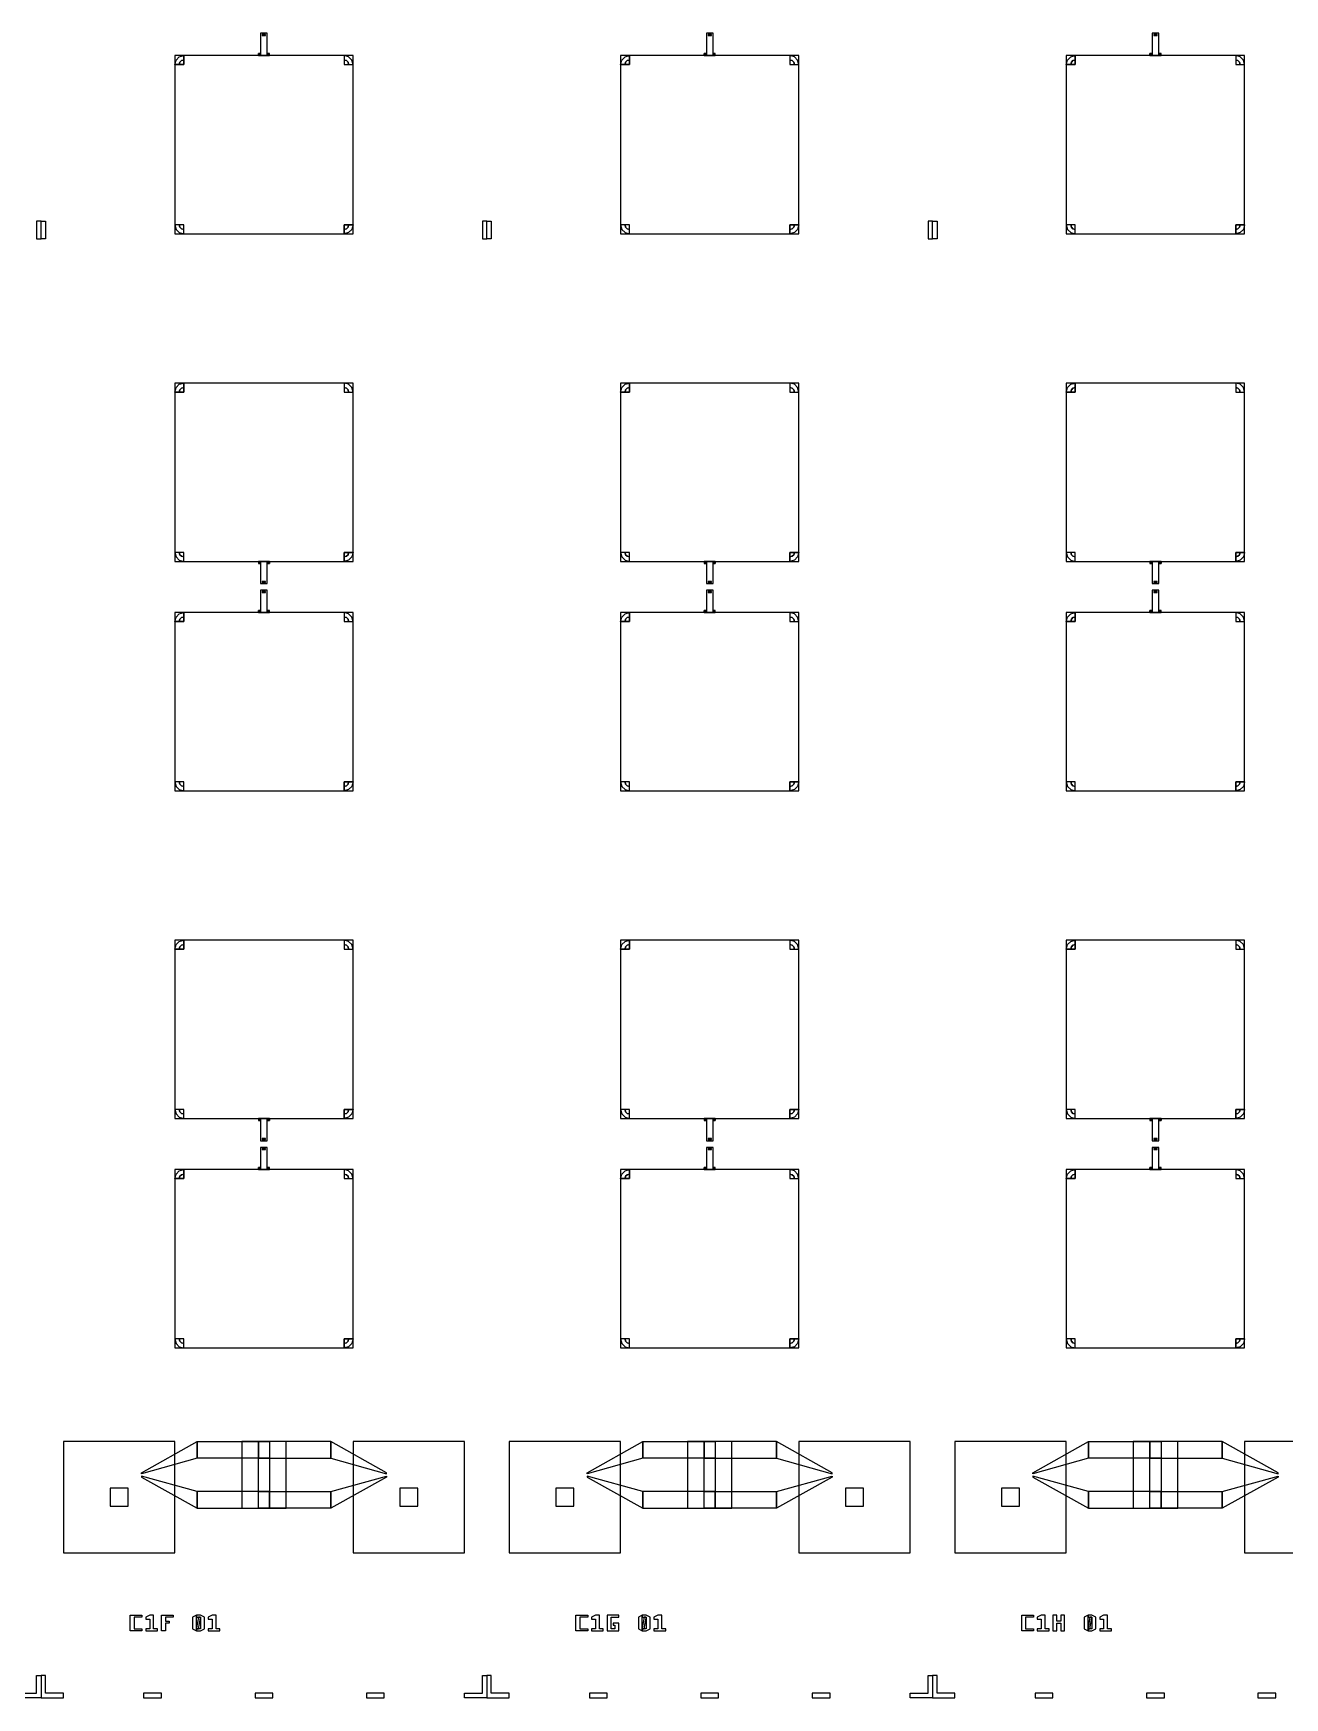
# Model space of a CAD drawing. Extents: x -19750 to 3750, y -13175 to 15275.
# Drawn here: x -8035 to -2420, y -13175 to -5705 of the extents above; entities that cross this region are included whole.
import ezdxf

# ---------------------------------------------------------------- set-up
doc = ezdxf.new("R2010")
doc.units = 0

# ---------------------------------------------------------------- blocks, each defined once
blk = doc.blocks.new('C1E')
for points in [[(1800, 6347.5), (1800, 6427.5), (1780, 6427.5), (1780, 6347.5), (1800, 6347.5)], [(2500, 875), (2250, 805), (2250, 809.8), (2500, 950), (2500, 875)], [(2500, 875), (2250, 805), (2250, 809.8), (2500, 950), (2500, 875)], [(2825, 875), (2500, 875), (2500, 950), (2825, 950), (2825, 875)], [(2825, 875), (2500, 875), (2500, 950), (2825, 950), (2825, 875)], [(2900, 950), (2825, 950), (2825, 650), (2900, 650), (2900, 950)], [(2900, 950), (2825, 950), (2825, 650), (2900, 650), (2900, 950)], [(2500, 725), (2250, 795), (2250, 790.2), (2500, 650), (2500, 725)], [(2500, 725), (2250, 795), (2250, 790.2), (2500, 650), (2500, 725)], [(2825, 725), (2500, 725), (2500, 650), (2825, 650), (2825, 725)], [(2825, 725), (2500, 725), (2500, 650), (2825, 650), (2825, 725)], [(1800, -200), (1700, -200), (1700, -180), (1780, -180), (1780, -100), (1800, -100), (1800, -200)]]:
    blk.add_lwpolyline(points)
blk = doc.blocks.new('C1F')
for points in [[(785, 7270), (785, 7170), (815, 7170), (815, 7270), (785, 7270)], [(792.5, 7265), (792.5, 7260), (807.5, 7260), (807.5, 7265), (792.5, 7265)], [(797.5, 7270), (797.5, 7265), (802.5, 7265), (802.5, 7270), (797.5, 7270)], [(785, 7170), (785, 7180), (775, 7180), (775, 7170), (785, 7170)], [(785, 7180), (783.7, 7175), (780, 7171.3), (775, 7170), (775, 7175), (777.5, 7175.7), (779.3, 7177.5), (780, 7180), (785, 7180)], [(780, 7180), (779.3, 7177.5), (777.5, 7175.7), (775, 7175), (775, 7180), (775, 7180), (775, 7180), (775, 7180), (780, 7180)], [(825, 7170), (825, 7180), (815, 7180), (815, 7170), (825, 7170)], [(815, 7180), (816.3, 7175), (820, 7171.3), (825, 7170), (825, 7175), (822.5, 7175.7), (820.7, 7177.5), (820, 7180), (815, 7180)], [(820, 7180), (820.7, 7177.5), (822.5, 7175.7), (825, 7175), (825, 7180), (825, 7180), (825, 7180), (825, 7180), (820, 7180)], [(400, 7170), (400, 6370), (1200, 6370), (1200, 7170), (400, 7170)], [(400, 7170), (400, 7130), (440, 7130), (440, 7170), (400, 7170)], [(400, 7130), (405.4, 7150), (420, 7164.6), (440, 7170), (440, 7150), (430, 7147.3), (422.7, 7140), (420, 7130), (400, 7130)], [(420, 7130), (422.7, 7140), (430, 7147.3), (440, 7150), (440, 7130), (440, 7130), (440, 7130), (440, 7130), (420, 7130)], [(1160, 7170), (1160, 7130), (1200, 7130), (1200, 7170), (1160, 7170)], [(1200, 7130), (1194.6, 7150), (1180, 7164.6), (1160, 7170), (1160, 7150), (1170, 7147.3), (1177.3, 7140), (1180, 7130), (1200, 7130)], [(1180, 7130), (1177.3, 7140), (1170, 7147.3), (1160, 7150), (1160, 7130), (1160, 7130), (1160, 7130), (1160, 7130), (1180, 7130)], [(-200, 6347.5), (-200, 6427.5), (-180, 6427.5), (-180, 6347.5), (-200, 6347.5)], [(1800, 6347.5), (1800, 6427.5), (1780, 6427.5), (1780, 6347.5), (1800, 6347.5)], [(440, 6370), (440, 6410), (400, 6410), (400, 6370), (440, 6370)], [(400, 6410), (405.4, 6390), (420, 6375.4), (440, 6370), (440, 6390), (430, 6392.7), (422.7, 6400), (420, 6410), (400, 6410)], [(420, 6410), (422.7, 6400), (430, 6392.7), (440, 6390), (440, 6410), (440, 6410), (440, 6410), (440, 6410), (420, 6410)], [(1200, 6370), (1200, 6410), (1160, 6410), (1160, 6370), (1200, 6370)], [(1200, 6410), (1194.6, 6390), (1180, 6375.4), (1160, 6370), (1160, 6390), (1170, 6392.7), (1177.3, 6400), (1180, 6410), (1200, 6410)], [(1180, 6410), (1177.3, 6400), (1170, 6392.7), (1160, 6390), (1160, 6410), (1160, 6410), (1160, 6410), (1160, 6410), (1180, 6410)], [(400, 5700), (400, 4900), (1200, 4900), (1200, 5700), (400, 5700)], [(400, 5700), (400, 5660), (440, 5660), (440, 5700), (400, 5700)], [(400, 5660), (405.4, 5680), (420, 5694.6), (440, 5700), (440, 5680), (430, 5677.3), (422.7, 5670), (420, 5660), (400, 5660)], [(420, 5660), (422.7, 5670), (430, 5677.3), (440, 5680), (440, 5660), (440, 5660), (440, 5660), (440, 5660), (420, 5660)], [(1160, 5700), (1160, 5660), (1200, 5660), (1200, 5700), (1160, 5700)], [(1200, 5660), (1194.6, 5680), (1180, 5694.6), (1160, 5700), (1160, 5680), (1170, 5677.3), (1177.3, 5670), (1180, 5660), (1200, 5660)], [(1180, 5660), (1177.3, 5670), (1170, 5677.3), (1160, 5680), (1160, 5660), (1160, 5660), (1160, 5660), (1160, 5660), (1180, 5660)], [(440, 4900), (440, 4940), (400, 4940), (400, 4900), (440, 4900)], [(400, 4940), (405.4, 4920), (420, 4905.4), (440, 4900), (440, 4920), (430, 4922.7), (422.7, 4930), (420, 4940), (400, 4940)], [(420, 4940), (422.7, 4930), (430, 4922.7), (440, 4920), (440, 4940), (440, 4940), (440, 4940), (440, 4940), (420, 4940)], [(1200, 4900), (1200, 4940), (1160, 4940), (1160, 4900), (1200, 4900)], [(1200, 4940), (1194.6, 4920), (1180, 4905.4), (1160, 4900), (1160, 4920), (1170, 4922.7), (1177.3, 4930), (1180, 4940), (1200, 4940)], [(1180, 4940), (1177.3, 4930), (1170, 4922.7), (1160, 4920), (1160, 4940), (1160, 4940), (1160, 4940), (1160, 4940), (1180, 4940)], [(775, 4900), (775, 4890), (785, 4890), (785, 4900), (775, 4900)], [(785, 4890), (783.7, 4895), (780, 4898.7), (775, 4900), (775, 4895), (777.5, 4894.3), (779.3, 4892.5), (780, 4890), (785, 4890)], [(780, 4890), (779.3, 4892.5), (777.5, 4894.3), (775, 4895), (775, 4890), (775, 4890), (775, 4890), (775, 4890), (780, 4890)], [(785, 4900), (785, 4800), (815, 4800), (815, 4900), (785, 4900)], [(815, 4900), (815, 4890), (825, 4890), (825, 4900), (815, 4900)], [(815, 4890), (816.3, 4895), (820, 4898.7), (825, 4900), (825, 4895), (822.5, 4894.3), (820.7, 4892.5), (820, 4890), (815, 4890)], [(820, 4890), (820.7, 4892.5), (822.5, 4894.3), (825, 4895), (825, 4890), (825, 4890), (825, 4890), (825, 4890), (820, 4890)], [(807.5, 4805), (807.5, 4810), (792.5, 4810), (792.5, 4805), (807.5, 4805)], [(802.5, 4800), (802.5, 4805), (797.5, 4805), (797.5, 4800), (802.5, 4800)], [(785, 4770), (785, 4670), (815, 4670), (815, 4770), (785, 4770)], [(792.5, 4765), (792.5, 4760), (807.5, 4760), (807.5, 4765), (792.5, 4765)], [(797.5, 4770), (797.5, 4765), (802.5, 4765), (802.5, 4770), (797.5, 4770)], [(400, 4670), (400, 3870), (1200, 3870), (1200, 4670), (400, 4670)], [(400, 4670), (400, 4630), (440, 4630), (440, 4670), (400, 4670)], [(400, 4630), (405.4, 4650), (420, 4664.6), (440, 4670), (440, 4650), (430, 4647.3), (422.7, 4640), (420, 4630), (400, 4630)], [(420, 4630), (422.7, 4640), (430, 4647.3), (440, 4650), (440, 4630), (440, 4630), (440, 4630), (440, 4630), (420, 4630)], [(785, 4670), (785, 4680), (775, 4680), (775, 4670), (785, 4670)], [(785, 4680), (783.7, 4675), (780, 4671.3), (775, 4670), (775, 4675), (777.5, 4675.7), (779.3, 4677.5), (780, 4680), (785, 4680)], [(780, 4680), (779.3, 4677.5), (777.5, 4675.7), (775, 4675), (775, 4680), (775, 4680), (775, 4680), (775, 4680), (780, 4680)], [(825, 4670), (825, 4680), (815, 4680), (815, 4670), (825, 4670)], [(815, 4680), (816.3, 4675), (820, 4671.3), (825, 4670), (825, 4675), (822.5, 4675.7), (820.7, 4677.5), (820, 4680), (815, 4680)], [(820, 4680), (820.7, 4677.5), (822.5, 4675.7), (825, 4675), (825, 4680), (825, 4680), (825, 4680), (825, 4680), (820, 4680)], [(1160, 4670), (1160, 4630), (1200, 4630), (1200, 4670), (1160, 4670)], [(1200, 4630), (1194.6, 4650), (1180, 4664.6), (1160, 4670), (1160, 4650), (1170, 4647.3), (1177.3, 4640), (1180, 4630), (1200, 4630)], [(1180, 4630), (1177.3, 4640), (1170, 4647.3), (1160, 4650), (1160, 4630), (1160, 4630), (1160, 4630), (1160, 4630), (1180, 4630)], [(440, 3870), (440, 3910), (400, 3910), (400, 3870), (440, 3870)], [(400, 3910), (405.4, 3890), (420, 3875.4), (440, 3870), (440, 3890), (430, 3892.7), (422.7, 3900), (420, 3910), (400, 3910)], [(420, 3910), (422.7, 3900), (430, 3892.7), (440, 3890), (440, 3910), (440, 3910), (440, 3910), (440, 3910), (420, 3910)], [(1200, 3870), (1200, 3910), (1160, 3910), (1160, 3870), (1200, 3870)], [(1200, 3910), (1194.6, 3890), (1180, 3875.4), (1160, 3870), (1160, 3890), (1170, 3892.7), (1177.3, 3900), (1180, 3910), (1200, 3910)], [(1180, 3910), (1177.3, 3900), (1170, 3892.7), (1160, 3890), (1160, 3910), (1160, 3910), (1160, 3910), (1160, 3910), (1180, 3910)], [(400, 3200), (400, 2400), (1200, 2400), (1200, 3200), (400, 3200)], [(400, 3200), (400, 3160), (440, 3160), (440, 3200), (400, 3200)], [(400, 3160), (405.4, 3180), (420, 3194.6), (440, 3200), (440, 3180), (430, 3177.3), (422.7, 3170), (420, 3160), (400, 3160)], [(420, 3160), (422.7, 3170), (430, 3177.3), (440, 3180), (440, 3160), (440, 3160), (440, 3160), (440, 3160), (420, 3160)], [(1160, 3200), (1160, 3160), (1200, 3160), (1200, 3200), (1160, 3200)], [(1200, 3160), (1194.6, 3180), (1180, 3194.6), (1160, 3200), (1160, 3180), (1170, 3177.3), (1177.3, 3170), (1180, 3160), (1200, 3160)], [(1180, 3160), (1177.3, 3170), (1170, 3177.3), (1160, 3180), (1160, 3160), (1160, 3160), (1160, 3160), (1160, 3160), (1180, 3160)], [(440, 2400), (440, 2440), (400, 2440), (400, 2400), (440, 2400)], [(400, 2440), (405.4, 2420), (420, 2405.4), (440, 2400), (440, 2420), (430, 2422.7), (422.7, 2430), (420, 2440), (400, 2440)], [(420, 2440), (422.7, 2430), (430, 2422.7), (440, 2420), (440, 2440), (440, 2440), (440, 2440), (440, 2440), (420, 2440)], [(775, 2400), (775, 2390), (785, 2390), (785, 2400), (775, 2400)], [(785, 2390), (783.7, 2395), (780, 2398.7), (775, 2400), (775, 2395), (777.5, 2394.3), (779.3, 2392.5), (780, 2390), (785, 2390)], [(780, 2390), (779.3, 2392.5), (777.5, 2394.3), (775, 2395), (775, 2390), (775, 2390), (775, 2390), (775, 2390), (780, 2390)], [(785, 2400), (785, 2300), (815, 2300), (815, 2400), (785, 2400)], [(815, 2400), (815, 2390), (825, 2390), (825, 2400), (815, 2400)], [(815, 2390), (816.3, 2395), (820, 2398.7), (825, 2400), (825, 2395), (822.5, 2394.3), (820.7, 2392.5), (820, 2390), (815, 2390)], [(820, 2390), (820.7, 2392.5), (822.5, 2394.3), (825, 2395), (825, 2390), (825, 2390), (825, 2390), (825, 2390), (820, 2390)], [(1200, 2400), (1200, 2440), (1160, 2440), (1160, 2400), (1200, 2400)], [(1200, 2440), (1194.6, 2420), (1180, 2405.4), (1160, 2400), (1160, 2420), (1170, 2422.7), (1177.3, 2430), (1180, 2440), (1200, 2440)], [(1180, 2440), (1177.3, 2430), (1170, 2422.7), (1160, 2420), (1160, 2440), (1160, 2440), (1160, 2440), (1160, 2440), (1180, 2440)], [(785, 2270), (785, 2170), (815, 2170), (815, 2270), (785, 2270)], [(807.5, 2305), (807.5, 2310), (792.5, 2310), (792.5, 2305), (807.5, 2305)], [(792.5, 2265), (792.5, 2260), (807.5, 2260), (807.5, 2265), (792.5, 2265)], [(802.5, 2300), (802.5, 2305), (797.5, 2305), (797.5, 2300), (802.5, 2300)], [(797.5, 2270), (797.5, 2265), (802.5, 2265), (802.5, 2270), (797.5, 2270)], [(400, 2170), (400, 1370), (1200, 1370), (1200, 2170), (400, 2170)], [(400, 2170), (400, 2130), (440, 2130), (440, 2170), (400, 2170)], [(400, 2130), (405.4, 2150), (420, 2164.6), (440, 2170), (440, 2150), (430, 2147.3), (422.7, 2140), (420, 2130), (400, 2130)], [(785, 2170), (785, 2180), (775, 2180), (775, 2170), (785, 2170)], [(785, 2180), (783.7, 2175), (780, 2171.3), (775, 2170), (775, 2175), (777.5, 2175.7), (779.3, 2177.5), (780, 2180), (785, 2180)], [(780, 2180), (779.3, 2177.5), (777.5, 2175.7), (775, 2175), (775, 2180), (775, 2180), (775, 2180), (775, 2180), (780, 2180)], [(825, 2170), (825, 2180), (815, 2180), (815, 2170), (825, 2170)], [(815, 2180), (816.3, 2175), (820, 2171.3), (825, 2170), (825, 2175), (822.5, 2175.7), (820.7, 2177.5), (820, 2180), (815, 2180)], [(820, 2180), (820.7, 2177.5), (822.5, 2175.7), (825, 2175), (825, 2180), (825, 2180), (825, 2180), (825, 2180), (820, 2180)], [(1160, 2170), (1160, 2130), (1200, 2130), (1200, 2170), (1160, 2170)], [(1200, 2130), (1194.6, 2150), (1180, 2164.6), (1160, 2170), (1160, 2150), (1170, 2147.3), (1177.3, 2140), (1180, 2130), (1200, 2130)], [(420, 2130), (422.7, 2140), (430, 2147.3), (440, 2150), (440, 2130), (440, 2130), (440, 2130), (440, 2130), (420, 2130)], [(1180, 2130), (1177.3, 2140), (1170, 2147.3), (1160, 2150), (1160, 2130), (1160, 2130), (1160, 2130), (1160, 2130), (1180, 2130)], [(440, 1370), (440, 1410), (400, 1410), (400, 1370), (440, 1370)], [(400, 1410), (405.4, 1390), (420, 1375.4), (440, 1370), (440, 1390), (430, 1392.7), (422.7, 1400), (420, 1410), (400, 1410)], [(420, 1410), (422.7, 1400), (430, 1392.7), (440, 1390), (440, 1410), (440, 1410), (440, 1410), (440, 1410), (420, 1410)], [(1200, 1370), (1200, 1410), (1160, 1410), (1160, 1370), (1200, 1370)], [(1200, 1410), (1194.6, 1390), (1180, 1375.4), (1160, 1370), (1160, 1390), (1170, 1392.7), (1177.3, 1400), (1180, 1410), (1200, 1410)], [(1180, 1410), (1177.3, 1400), (1170, 1392.7), (1160, 1390), (1160, 1410), (1160, 1410), (1160, 1410), (1160, 1410), (1180, 1410)], [(-100, 950), (-100, 450), (400, 450), (400, 950), (-100, 950)], [(1200, 950), (1200, 450), (1700, 450), (1700, 950), (1200, 950)], [(2500, 875), (2250, 805), (2250, 809.8), (2500, 950), (2500, 875)], [(2500, 875), (2250, 805), (2250, 809.8), (2500, 950), (2500, 875)], [(2825, 875), (2500, 875), (2500, 950), (2825, 950), (2825, 875)], [(2825, 875), (2500, 875), (2500, 950), (2825, 950), (2825, 875)], [(2900, 950), (2825, 950), (2825, 650), (2900, 650), (2900, 950)], [(2900, 950), (2825, 950), (2825, 650), (2900, 650), (2900, 950)], [(2500, 725), (2250, 795), (2250, 790.2), (2500, 650), (2500, 725)], [(2500, 725), (2250, 795), (2250, 790.2), (2500, 650), (2500, 725)], [(110, 740), (110, 660), (190, 660), (190, 740), (110, 740)], [(1410, 740), (1410, 660), (1490, 660), (1490, 740), (1410, 740)], [(2825, 725), (2500, 725), (2500, 650), (2825, 650), (2825, 725)], [(2825, 725), (2500, 725), (2500, 650), (2825, 650), (2825, 725)], [(200, 100), (200, 170), (252.5, 170), (252.5, 161.2), (217.5, 161.2), (217.5, 108.8), (252.5, 108.8), (252.5, 100), (200, 100), (200, 100)], [(270, 100), (322.5, 100), (322.5, 108.8), (305, 108.8), (305, 170), (287.5, 170), (270, 161.2), (270, 152.5), (287.5, 152.5), (287.5, 108.8), (270, 108.8), (270, 100), (270, 100)], [(340, 100), (340, 170), (392.5, 170), (392.5, 161.2), (357.5, 161.2), (357.5, 143.8), (375, 143.8), (375, 135), (357.5, 135), (357.5, 100), (340, 100), (340, 100)], [(-200, -200), (-100, -200), (-100, -180), (-180, -180), (-180, -100), (-200, -100), (-200, -200)], [(1800, -200), (1700, -200), (1700, -180), (1780, -180), (1780, -100), (1800, -100), (1800, -200)], [(260, -200), (340, -200), (340, -180), (260, -180), (260, -200)], [(760, -200), (840, -200), (840, -180), (760, -180), (760, -200)], [(1260, -200), (1340, -200), (1340, -180), (1260, -180), (1260, -200)]]:
    blk.add_lwpolyline(points)
blk = doc.blocks.new('C1G')
for points in [[(785, 7270), (785, 7170), (815, 7170), (815, 7270), (785, 7270)], [(792.5, 7265), (792.5, 7260), (807.5, 7260), (807.5, 7265), (792.5, 7265)], [(797.5, 7270), (797.5, 7265), (802.5, 7265), (802.5, 7270), (797.5, 7270)], [(785, 7170), (785, 7180), (775, 7180), (775, 7170), (785, 7170)], [(785, 7180), (783.7, 7175), (780, 7171.3), (775, 7170), (775, 7175), (777.5, 7175.7), (779.3, 7177.5), (780, 7180), (785, 7180)], [(780, 7180), (779.3, 7177.5), (777.5, 7175.7), (775, 7175), (775, 7180), (775, 7180), (775, 7180), (775, 7180), (780, 7180)], [(825, 7170), (825, 7180), (815, 7180), (815, 7170), (825, 7170)], [(815, 7180), (816.3, 7175), (820, 7171.3), (825, 7170), (825, 7175), (822.5, 7175.7), (820.7, 7177.5), (820, 7180), (815, 7180)], [(820, 7180), (820.7, 7177.5), (822.5, 7175.7), (825, 7175), (825, 7180), (825, 7180), (825, 7180), (825, 7180), (820, 7180)], [(400, 7170), (400, 6370), (1200, 6370), (1200, 7170), (400, 7170)], [(400, 7170), (400, 7130), (440, 7130), (440, 7170), (400, 7170)], [(400, 7130), (405.4, 7150), (420, 7164.6), (440, 7170), (440, 7150), (430, 7147.3), (422.7, 7140), (420, 7130), (400, 7130)], [(420, 7130), (422.7, 7140), (430, 7147.3), (440, 7150), (440, 7130), (440, 7130), (440, 7130), (440, 7130), (420, 7130)], [(1160, 7170), (1160, 7130), (1200, 7130), (1200, 7170), (1160, 7170)], [(1200, 7130), (1194.6, 7150), (1180, 7164.6), (1160, 7170), (1160, 7150), (1170, 7147.3), (1177.3, 7140), (1180, 7130), (1200, 7130)], [(1180, 7130), (1177.3, 7140), (1170, 7147.3), (1160, 7150), (1160, 7130), (1160, 7130), (1160, 7130), (1160, 7130), (1180, 7130)], [(-200, 6347.5), (-200, 6427.5), (-180, 6427.5), (-180, 6347.5), (-200, 6347.5)], [(1800, 6347.5), (1800, 6427.5), (1780, 6427.5), (1780, 6347.5), (1800, 6347.5)], [(440, 6370), (440, 6410), (400, 6410), (400, 6370), (440, 6370)], [(400, 6410), (405.4, 6390), (420, 6375.4), (440, 6370), (440, 6390), (430, 6392.7), (422.7, 6400), (420, 6410), (400, 6410)], [(420, 6410), (422.7, 6400), (430, 6392.7), (440, 6390), (440, 6410), (440, 6410), (440, 6410), (440, 6410), (420, 6410)], [(1200, 6370), (1200, 6410), (1160, 6410), (1160, 6370), (1200, 6370)], [(1200, 6410), (1194.6, 6390), (1180, 6375.4), (1160, 6370), (1160, 6390), (1170, 6392.7), (1177.3, 6400), (1180, 6410), (1200, 6410)], [(1180, 6410), (1177.3, 6400), (1170, 6392.7), (1160, 6390), (1160, 6410), (1160, 6410), (1160, 6410), (1160, 6410), (1180, 6410)], [(400, 5700), (400, 4900), (1200, 4900), (1200, 5700), (400, 5700)], [(400, 5700), (400, 5660), (440, 5660), (440, 5700), (400, 5700)], [(400, 5660), (405.4, 5680), (420, 5694.6), (440, 5700), (440, 5680), (430, 5677.3), (422.7, 5670), (420, 5660), (400, 5660)], [(420, 5660), (422.7, 5670), (430, 5677.3), (440, 5680), (440, 5660), (440, 5660), (440, 5660), (440, 5660), (420, 5660)], [(1160, 5700), (1160, 5660), (1200, 5660), (1200, 5700), (1160, 5700)], [(1200, 5660), (1194.6, 5680), (1180, 5694.6), (1160, 5700), (1160, 5680), (1170, 5677.3), (1177.3, 5670), (1180, 5660), (1200, 5660)], [(1180, 5660), (1177.3, 5670), (1170, 5677.3), (1160, 5680), (1160, 5660), (1160, 5660), (1160, 5660), (1160, 5660), (1180, 5660)], [(440, 4900), (440, 4940), (400, 4940), (400, 4900), (440, 4900)], [(400, 4940), (405.4, 4920), (420, 4905.4), (440, 4900), (440, 4920), (430, 4922.7), (422.7, 4930), (420, 4940), (400, 4940)], [(420, 4940), (422.7, 4930), (430, 4922.7), (440, 4920), (440, 4940), (440, 4940), (440, 4940), (440, 4940), (420, 4940)], [(1200, 4900), (1200, 4940), (1160, 4940), (1160, 4900), (1200, 4900)], [(1200, 4940), (1194.6, 4920), (1180, 4905.4), (1160, 4900), (1160, 4920), (1170, 4922.7), (1177.3, 4930), (1180, 4940), (1200, 4940)], [(1180, 4940), (1177.3, 4930), (1170, 4922.7), (1160, 4920), (1160, 4940), (1160, 4940), (1160, 4940), (1160, 4940), (1180, 4940)], [(775, 4900), (775, 4890), (785, 4890), (785, 4900), (775, 4900)], [(785, 4890), (783.7, 4895), (780, 4898.7), (775, 4900), (775, 4895), (777.5, 4894.3), (779.3, 4892.5), (780, 4890), (785, 4890)], [(780, 4890), (779.3, 4892.5), (777.5, 4894.3), (775, 4895), (775, 4890), (775, 4890), (775, 4890), (775, 4890), (780, 4890)], [(785, 4900), (785, 4800), (815, 4800), (815, 4900), (785, 4900)], [(815, 4900), (815, 4890), (825, 4890), (825, 4900), (815, 4900)], [(815, 4890), (816.3, 4895), (820, 4898.7), (825, 4900), (825, 4895), (822.5, 4894.3), (820.7, 4892.5), (820, 4890), (815, 4890)], [(820, 4890), (820.7, 4892.5), (822.5, 4894.3), (825, 4895), (825, 4890), (825, 4890), (825, 4890), (825, 4890), (820, 4890)], [(807.5, 4805), (807.5, 4810), (792.5, 4810), (792.5, 4805), (807.5, 4805)], [(802.5, 4800), (802.5, 4805), (797.5, 4805), (797.5, 4800), (802.5, 4800)], [(785, 4770), (785, 4670), (815, 4670), (815, 4770), (785, 4770)], [(792.5, 4765), (792.5, 4760), (807.5, 4760), (807.5, 4765), (792.5, 4765)], [(797.5, 4770), (797.5, 4765), (802.5, 4765), (802.5, 4770), (797.5, 4770)], [(400, 4670), (400, 3870), (1200, 3870), (1200, 4670), (400, 4670)], [(400, 4670), (400, 4630), (440, 4630), (440, 4670), (400, 4670)], [(400, 4630), (405.4, 4650), (420, 4664.6), (440, 4670), (440, 4650), (430, 4647.3), (422.7, 4640), (420, 4630), (400, 4630)], [(420, 4630), (422.7, 4640), (430, 4647.3), (440, 4650), (440, 4630), (440, 4630), (440, 4630), (440, 4630), (420, 4630)], [(785, 4670), (785, 4680), (775, 4680), (775, 4670), (785, 4670)], [(785, 4680), (783.7, 4675), (780, 4671.3), (775, 4670), (775, 4675), (777.5, 4675.7), (779.3, 4677.5), (780, 4680), (785, 4680)], [(780, 4680), (779.3, 4677.5), (777.5, 4675.7), (775, 4675), (775, 4680), (775, 4680), (775, 4680), (775, 4680), (780, 4680)], [(825, 4670), (825, 4680), (815, 4680), (815, 4670), (825, 4670)], [(815, 4680), (816.3, 4675), (820, 4671.3), (825, 4670), (825, 4675), (822.5, 4675.7), (820.7, 4677.5), (820, 4680), (815, 4680)], [(820, 4680), (820.7, 4677.5), (822.5, 4675.7), (825, 4675), (825, 4680), (825, 4680), (825, 4680), (825, 4680), (820, 4680)], [(1160, 4670), (1160, 4630), (1200, 4630), (1200, 4670), (1160, 4670)], [(1200, 4630), (1194.6, 4650), (1180, 4664.6), (1160, 4670), (1160, 4650), (1170, 4647.3), (1177.3, 4640), (1180, 4630), (1200, 4630)], [(1180, 4630), (1177.3, 4640), (1170, 4647.3), (1160, 4650), (1160, 4630), (1160, 4630), (1160, 4630), (1160, 4630), (1180, 4630)], [(440, 3870), (440, 3910), (400, 3910), (400, 3870), (440, 3870)], [(400, 3910), (405.4, 3890), (420, 3875.4), (440, 3870), (440, 3890), (430, 3892.7), (422.7, 3900), (420, 3910), (400, 3910)], [(420, 3910), (422.7, 3900), (430, 3892.7), (440, 3890), (440, 3910), (440, 3910), (440, 3910), (440, 3910), (420, 3910)], [(1200, 3870), (1200, 3910), (1160, 3910), (1160, 3870), (1200, 3870)], [(1200, 3910), (1194.6, 3890), (1180, 3875.4), (1160, 3870), (1160, 3890), (1170, 3892.7), (1177.3, 3900), (1180, 3910), (1200, 3910)], [(1180, 3910), (1177.3, 3900), (1170, 3892.7), (1160, 3890), (1160, 3910), (1160, 3910), (1160, 3910), (1160, 3910), (1180, 3910)], [(400, 3200), (400, 2400), (1200, 2400), (1200, 3200), (400, 3200)], [(400, 3200), (400, 3160), (440, 3160), (440, 3200), (400, 3200)], [(400, 3160), (405.4, 3180), (420, 3194.6), (440, 3200), (440, 3180), (430, 3177.3), (422.7, 3170), (420, 3160), (400, 3160)], [(420, 3160), (422.7, 3170), (430, 3177.3), (440, 3180), (440, 3160), (440, 3160), (440, 3160), (440, 3160), (420, 3160)], [(1160, 3200), (1160, 3160), (1200, 3160), (1200, 3200), (1160, 3200)], [(1200, 3160), (1194.6, 3180), (1180, 3194.6), (1160, 3200), (1160, 3180), (1170, 3177.3), (1177.3, 3170), (1180, 3160), (1200, 3160)], [(1180, 3160), (1177.3, 3170), (1170, 3177.3), (1160, 3180), (1160, 3160), (1160, 3160), (1160, 3160), (1160, 3160), (1180, 3160)], [(440, 2400), (440, 2440), (400, 2440), (400, 2400), (440, 2400)], [(400, 2440), (405.4, 2420), (420, 2405.4), (440, 2400), (440, 2420), (430, 2422.7), (422.7, 2430), (420, 2440), (400, 2440)], [(420, 2440), (422.7, 2430), (430, 2422.7), (440, 2420), (440, 2440), (440, 2440), (440, 2440), (440, 2440), (420, 2440)], [(775, 2400), (775, 2390), (785, 2390), (785, 2400), (775, 2400)], [(785, 2390), (783.7, 2395), (780, 2398.7), (775, 2400), (775, 2395), (777.5, 2394.3), (779.3, 2392.5), (780, 2390), (785, 2390)], [(780, 2390), (779.3, 2392.5), (777.5, 2394.3), (775, 2395), (775, 2390), (775, 2390), (775, 2390), (775, 2390), (780, 2390)], [(785, 2400), (785, 2300), (815, 2300), (815, 2400), (785, 2400)], [(815, 2400), (815, 2390), (825, 2390), (825, 2400), (815, 2400)], [(815, 2390), (816.3, 2395), (820, 2398.7), (825, 2400), (825, 2395), (822.5, 2394.3), (820.7, 2392.5), (820, 2390), (815, 2390)], [(820, 2390), (820.7, 2392.5), (822.5, 2394.3), (825, 2395), (825, 2390), (825, 2390), (825, 2390), (825, 2390), (820, 2390)], [(1200, 2400), (1200, 2440), (1160, 2440), (1160, 2400), (1200, 2400)], [(1200, 2440), (1194.6, 2420), (1180, 2405.4), (1160, 2400), (1160, 2420), (1170, 2422.7), (1177.3, 2430), (1180, 2440), (1200, 2440)], [(1180, 2440), (1177.3, 2430), (1170, 2422.7), (1160, 2420), (1160, 2440), (1160, 2440), (1160, 2440), (1160, 2440), (1180, 2440)], [(785, 2270), (785, 2170), (815, 2170), (815, 2270), (785, 2270)], [(807.5, 2305), (807.5, 2310), (792.5, 2310), (792.5, 2305), (807.5, 2305)], [(792.5, 2265), (792.5, 2260), (807.5, 2260), (807.5, 2265), (792.5, 2265)], [(802.5, 2300), (802.5, 2305), (797.5, 2305), (797.5, 2300), (802.5, 2300)], [(797.5, 2270), (797.5, 2265), (802.5, 2265), (802.5, 2270), (797.5, 2270)], [(400, 2170), (400, 1370), (1200, 1370), (1200, 2170), (400, 2170)], [(400, 2170), (400, 2130), (440, 2130), (440, 2170), (400, 2170)], [(400, 2130), (405.4, 2150), (420, 2164.6), (440, 2170), (440, 2150), (430, 2147.3), (422.7, 2140), (420, 2130), (400, 2130)], [(785, 2170), (785, 2180), (775, 2180), (775, 2170), (785, 2170)], [(785, 2180), (783.7, 2175), (780, 2171.3), (775, 2170), (775, 2175), (777.5, 2175.7), (779.3, 2177.5), (780, 2180), (785, 2180)], [(780, 2180), (779.3, 2177.5), (777.5, 2175.7), (775, 2175), (775, 2180), (775, 2180), (775, 2180), (775, 2180), (780, 2180)], [(825, 2170), (825, 2180), (815, 2180), (815, 2170), (825, 2170)], [(815, 2180), (816.3, 2175), (820, 2171.3), (825, 2170), (825, 2175), (822.5, 2175.7), (820.7, 2177.5), (820, 2180), (815, 2180)], [(820, 2180), (820.7, 2177.5), (822.5, 2175.7), (825, 2175), (825, 2180), (825, 2180), (825, 2180), (825, 2180), (820, 2180)], [(1160, 2170), (1160, 2130), (1200, 2130), (1200, 2170), (1160, 2170)], [(1200, 2130), (1194.6, 2150), (1180, 2164.6), (1160, 2170), (1160, 2150), (1170, 2147.3), (1177.3, 2140), (1180, 2130), (1200, 2130)], [(420, 2130), (422.7, 2140), (430, 2147.3), (440, 2150), (440, 2130), (440, 2130), (440, 2130), (440, 2130), (420, 2130)], [(1180, 2130), (1177.3, 2140), (1170, 2147.3), (1160, 2150), (1160, 2130), (1160, 2130), (1160, 2130), (1160, 2130), (1180, 2130)], [(440, 1370), (440, 1410), (400, 1410), (400, 1370), (440, 1370)], [(400, 1410), (405.4, 1390), (420, 1375.4), (440, 1370), (440, 1390), (430, 1392.7), (422.7, 1400), (420, 1410), (400, 1410)], [(420, 1410), (422.7, 1400), (430, 1392.7), (440, 1390), (440, 1410), (440, 1410), (440, 1410), (440, 1410), (420, 1410)], [(1200, 1370), (1200, 1410), (1160, 1410), (1160, 1370), (1200, 1370)], [(1200, 1410), (1194.6, 1390), (1180, 1375.4), (1160, 1370), (1160, 1390), (1170, 1392.7), (1177.3, 1400), (1180, 1410), (1200, 1410)], [(1180, 1410), (1177.3, 1400), (1170, 1392.7), (1160, 1390), (1160, 1410), (1160, 1410), (1160, 1410), (1160, 1410), (1180, 1410)], [(-1300, 650), (-1225, 650), (-1225, 950), (-1300, 950), (-1300, 650)], [(-1300, 650), (-1225, 650), (-1225, 950), (-1300, 950), (-1300, 650)], [(-1225, 875), (-900, 875), (-900, 950), (-1225, 950), (-1225, 875)], [(-1225, 875), (-900, 875), (-900, 950), (-1225, 950), (-1225, 875)], [(-900, 875), (-650, 805), (-650, 809.8), (-900, 950), (-900, 875)], [(-900, 875), (-650, 805), (-650, 809.8), (-900, 950), (-900, 875)], [(-100, 950), (-100, 450), (400, 450), (400, 950), (-100, 950)], [(1200, 950), (1200, 450), (1700, 450), (1700, 950), (1200, 950)], [(2500, 875), (2250, 805), (2250, 809.8), (2500, 950), (2500, 875)], [(2500, 875), (2250, 805), (2250, 809.8), (2500, 950), (2500, 875)], [(2825, 875), (2500, 875), (2500, 950), (2825, 950), (2825, 875)], [(2825, 875), (2500, 875), (2500, 950), (2825, 950), (2825, 875)], [(2900, 950), (2825, 950), (2825, 650), (2900, 650), (2900, 950)], [(2900, 950), (2825, 950), (2825, 650), (2900, 650), (2900, 950)], [(-900, 725), (-650, 795), (-650, 790.2), (-900, 650), (-900, 725)], [(-900, 725), (-650, 795), (-650, 790.2), (-900, 650), (-900, 725)], [(2500, 725), (2250, 795), (2250, 790.2), (2500, 650), (2500, 725)], [(2500, 725), (2250, 795), (2250, 790.2), (2500, 650), (2500, 725)], [(-1225, 725), (-900, 725), (-900, 650), (-1225, 650), (-1225, 725)], [(-1225, 725), (-900, 725), (-900, 650), (-1225, 650), (-1225, 725)], [(110, 740), (110, 660), (190, 660), (190, 740), (110, 740)], [(1410, 740), (1410, 660), (1490, 660), (1490, 740), (1410, 740)], [(2825, 725), (2500, 725), (2500, 650), (2825, 650), (2825, 725)], [(2825, 725), (2500, 725), (2500, 650), (2825, 650), (2825, 725)], [(200, 100), (200, 170), (252.5, 170), (252.5, 161.2), (217.5, 161.2), (217.5, 108.8), (252.5, 108.8), (252.5, 100), (200, 100), (200, 100)], [(270, 100), (322.5, 100), (322.5, 108.8), (305, 108.8), (305, 170), (287.5, 170), (270, 161.2), (270, 152.5), (287.5, 152.5), (287.5, 108.8), (270, 108.8), (270, 100), (270, 100)], [(340, 100), (392.5, 100), (392.5, 135), (366.2, 135), (366.2, 126.2), (375, 126.2), (375, 108.8), (357.5, 108.8), (357.5, 161.2), (392.5, 161.2), (392.5, 170), (340, 170), (340, 100), (340, 100)], [(-200, -200), (-100, -200), (-100, -180), (-180, -180), (-180, -100), (-200, -100), (-200, -200)], [(1800, -200), (1700, -200), (1700, -180), (1780, -180), (1780, -100), (1800, -100), (1800, -200)], [(260, -200), (340, -200), (340, -180), (260, -180), (260, -200)], [(760, -200), (840, -200), (840, -180), (760, -180), (760, -200)], [(1260, -200), (1340, -200), (1340, -180), (1260, -180), (1260, -200)]]:
    blk.add_lwpolyline(points)
blk = doc.blocks.new('C1H')
for points in [[(785, 7270), (785, 7170), (815, 7170), (815, 7270), (785, 7270)], [(792.5, 7265), (792.5, 7260), (807.5, 7260), (807.5, 7265), (792.5, 7265)], [(797.5, 7270), (797.5, 7265), (802.5, 7265), (802.5, 7270), (797.5, 7270)], [(785, 7170), (785, 7180), (775, 7180), (775, 7170), (785, 7170)], [(785, 7180), (783.7, 7175), (780, 7171.3), (775, 7170), (775, 7175), (777.5, 7175.7), (779.3, 7177.5), (780, 7180), (785, 7180)], [(780, 7180), (779.3, 7177.5), (777.5, 7175.7), (775, 7175), (775, 7180), (775, 7180), (775, 7180), (775, 7180), (780, 7180)], [(825, 7170), (825, 7180), (815, 7180), (815, 7170), (825, 7170)], [(815, 7180), (816.3, 7175), (820, 7171.3), (825, 7170), (825, 7175), (822.5, 7175.7), (820.7, 7177.5), (820, 7180), (815, 7180)], [(820, 7180), (820.7, 7177.5), (822.5, 7175.7), (825, 7175), (825, 7180), (825, 7180), (825, 7180), (825, 7180), (820, 7180)], [(400, 7170), (400, 6370), (1200, 6370), (1200, 7170), (400, 7170)], [(400, 7170), (400, 7130), (440, 7130), (440, 7170), (400, 7170)], [(400, 7130), (405.4, 7150), (420, 7164.6), (440, 7170), (440, 7150), (430, 7147.3), (422.7, 7140), (420, 7130), (400, 7130)], [(420, 7130), (422.7, 7140), (430, 7147.3), (440, 7150), (440, 7130), (440, 7130), (440, 7130), (440, 7130), (420, 7130)], [(1160, 7170), (1160, 7130), (1200, 7130), (1200, 7170), (1160, 7170)], [(1200, 7130), (1194.6, 7150), (1180, 7164.6), (1160, 7170), (1160, 7150), (1170, 7147.3), (1177.3, 7140), (1180, 7130), (1200, 7130)], [(1180, 7130), (1177.3, 7140), (1170, 7147.3), (1160, 7150), (1160, 7130), (1160, 7130), (1160, 7130), (1160, 7130), (1180, 7130)], [(-200, 6347.5), (-200, 6427.5), (-180, 6427.5), (-180, 6347.5), (-200, 6347.5)], [(440, 6370), (440, 6410), (400, 6410), (400, 6370), (440, 6370)], [(400, 6410), (405.4, 6390), (420, 6375.4), (440, 6370), (440, 6390), (430, 6392.7), (422.7, 6400), (420, 6410), (400, 6410)], [(420, 6410), (422.7, 6400), (430, 6392.7), (440, 6390), (440, 6410), (440, 6410), (440, 6410), (440, 6410), (420, 6410)], [(1200, 6370), (1200, 6410), (1160, 6410), (1160, 6370), (1200, 6370)], [(1200, 6410), (1194.6, 6390), (1180, 6375.4), (1160, 6370), (1160, 6390), (1170, 6392.7), (1177.3, 6400), (1180, 6410), (1200, 6410)], [(1180, 6410), (1177.3, 6400), (1170, 6392.7), (1160, 6390), (1160, 6410), (1160, 6410), (1160, 6410), (1160, 6410), (1180, 6410)], [(400, 5700), (400, 4900), (1200, 4900), (1200, 5700), (400, 5700)], [(400, 5700), (400, 5660), (440, 5660), (440, 5700), (400, 5700)], [(400, 5660), (405.4, 5680), (420, 5694.6), (440, 5700), (440, 5680), (430, 5677.3), (422.7, 5670), (420, 5660), (400, 5660)], [(420, 5660), (422.7, 5670), (430, 5677.3), (440, 5680), (440, 5660), (440, 5660), (440, 5660), (440, 5660), (420, 5660)], [(1160, 5700), (1160, 5660), (1200, 5660), (1200, 5700), (1160, 5700)], [(1200, 5660), (1194.6, 5680), (1180, 5694.6), (1160, 5700), (1160, 5680), (1170, 5677.3), (1177.3, 5670), (1180, 5660), (1200, 5660)], [(1180, 5660), (1177.3, 5670), (1170, 5677.3), (1160, 5680), (1160, 5660), (1160, 5660), (1160, 5660), (1160, 5660), (1180, 5660)], [(440, 4900), (440, 4940), (400, 4940), (400, 4900), (440, 4900)], [(400, 4940), (405.4, 4920), (420, 4905.4), (440, 4900), (440, 4920), (430, 4922.7), (422.7, 4930), (420, 4940), (400, 4940)], [(420, 4940), (422.7, 4930), (430, 4922.7), (440, 4920), (440, 4940), (440, 4940), (440, 4940), (440, 4940), (420, 4940)], [(1200, 4900), (1200, 4940), (1160, 4940), (1160, 4900), (1200, 4900)], [(1200, 4940), (1194.6, 4920), (1180, 4905.4), (1160, 4900), (1160, 4920), (1170, 4922.7), (1177.3, 4930), (1180, 4940), (1200, 4940)], [(1180, 4940), (1177.3, 4930), (1170, 4922.7), (1160, 4920), (1160, 4940), (1160, 4940), (1160, 4940), (1160, 4940), (1180, 4940)], [(775, 4900), (775, 4890), (785, 4890), (785, 4900), (775, 4900)], [(785, 4890), (783.7, 4895), (780, 4898.7), (775, 4900), (775, 4895), (777.5, 4894.3), (779.3, 4892.5), (780, 4890), (785, 4890)], [(780, 4890), (779.3, 4892.5), (777.5, 4894.3), (775, 4895), (775, 4890), (775, 4890), (775, 4890), (775, 4890), (780, 4890)], [(785, 4900), (785, 4800), (815, 4800), (815, 4900), (785, 4900)], [(815, 4900), (815, 4890), (825, 4890), (825, 4900), (815, 4900)], [(815, 4890), (816.3, 4895), (820, 4898.7), (825, 4900), (825, 4895), (822.5, 4894.3), (820.7, 4892.5), (820, 4890), (815, 4890)], [(820, 4890), (820.7, 4892.5), (822.5, 4894.3), (825, 4895), (825, 4890), (825, 4890), (825, 4890), (825, 4890), (820, 4890)], [(807.5, 4805), (807.5, 4810), (792.5, 4810), (792.5, 4805), (807.5, 4805)], [(802.5, 4800), (802.5, 4805), (797.5, 4805), (797.5, 4800), (802.5, 4800)], [(785, 4770), (785, 4670), (815, 4670), (815, 4770), (785, 4770)], [(792.5, 4765), (792.5, 4760), (807.5, 4760), (807.5, 4765), (792.5, 4765)], [(797.5, 4770), (797.5, 4765), (802.5, 4765), (802.5, 4770), (797.5, 4770)], [(400, 4670), (400, 3870), (1200, 3870), (1200, 4670), (400, 4670)], [(400, 4670), (400, 4630), (440, 4630), (440, 4670), (400, 4670)], [(400, 4630), (405.4, 4650), (420, 4664.6), (440, 4670), (440, 4650), (430, 4647.3), (422.7, 4640), (420, 4630), (400, 4630)], [(420, 4630), (422.7, 4640), (430, 4647.3), (440, 4650), (440, 4630), (440, 4630), (440, 4630), (440, 4630), (420, 4630)], [(785, 4670), (785, 4680), (775, 4680), (775, 4670), (785, 4670)], [(785, 4680), (783.7, 4675), (780, 4671.3), (775, 4670), (775, 4675), (777.5, 4675.7), (779.3, 4677.5), (780, 4680), (785, 4680)], [(780, 4680), (779.3, 4677.5), (777.5, 4675.7), (775, 4675), (775, 4680), (775, 4680), (775, 4680), (775, 4680), (780, 4680)], [(825, 4670), (825, 4680), (815, 4680), (815, 4670), (825, 4670)], [(815, 4680), (816.3, 4675), (820, 4671.3), (825, 4670), (825, 4675), (822.5, 4675.7), (820.7, 4677.5), (820, 4680), (815, 4680)], [(820, 4680), (820.7, 4677.5), (822.5, 4675.7), (825, 4675), (825, 4680), (825, 4680), (825, 4680), (825, 4680), (820, 4680)], [(1160, 4670), (1160, 4630), (1200, 4630), (1200, 4670), (1160, 4670)], [(1200, 4630), (1194.6, 4650), (1180, 4664.6), (1160, 4670), (1160, 4650), (1170, 4647.3), (1177.3, 4640), (1180, 4630), (1200, 4630)], [(1180, 4630), (1177.3, 4640), (1170, 4647.3), (1160, 4650), (1160, 4630), (1160, 4630), (1160, 4630), (1160, 4630), (1180, 4630)], [(440, 3870), (440, 3910), (400, 3910), (400, 3870), (440, 3870)], [(400, 3910), (405.4, 3890), (420, 3875.4), (440, 3870), (440, 3890), (430, 3892.7), (422.7, 3900), (420, 3910), (400, 3910)], [(420, 3910), (422.7, 3900), (430, 3892.7), (440, 3890), (440, 3910), (440, 3910), (440, 3910), (440, 3910), (420, 3910)], [(1200, 3870), (1200, 3910), (1160, 3910), (1160, 3870), (1200, 3870)], [(1200, 3910), (1194.6, 3890), (1180, 3875.4), (1160, 3870), (1160, 3890), (1170, 3892.7), (1177.3, 3900), (1180, 3910), (1200, 3910)], [(1180, 3910), (1177.3, 3900), (1170, 3892.7), (1160, 3890), (1160, 3910), (1160, 3910), (1160, 3910), (1160, 3910), (1180, 3910)], [(400, 3200), (400, 2400), (1200, 2400), (1200, 3200), (400, 3200)], [(400, 3200), (400, 3160), (440, 3160), (440, 3200), (400, 3200)], [(400, 3160), (405.4, 3180), (420, 3194.6), (440, 3200), (440, 3180), (430, 3177.3), (422.7, 3170), (420, 3160), (400, 3160)], [(420, 3160), (422.7, 3170), (430, 3177.3), (440, 3180), (440, 3160), (440, 3160), (440, 3160), (440, 3160), (420, 3160)], [(1160, 3200), (1160, 3160), (1200, 3160), (1200, 3200), (1160, 3200)], [(1200, 3160), (1194.6, 3180), (1180, 3194.6), (1160, 3200), (1160, 3180), (1170, 3177.3), (1177.3, 3170), (1180, 3160), (1200, 3160)], [(1180, 3160), (1177.3, 3170), (1170, 3177.3), (1160, 3180), (1160, 3160), (1160, 3160), (1160, 3160), (1160, 3160), (1180, 3160)], [(440, 2400), (440, 2440), (400, 2440), (400, 2400), (440, 2400)], [(400, 2440), (405.4, 2420), (420, 2405.4), (440, 2400), (440, 2420), (430, 2422.7), (422.7, 2430), (420, 2440), (400, 2440)], [(420, 2440), (422.7, 2430), (430, 2422.7), (440, 2420), (440, 2440), (440, 2440), (440, 2440), (440, 2440), (420, 2440)], [(775, 2400), (775, 2390), (785, 2390), (785, 2400), (775, 2400)], [(785, 2390), (783.7, 2395), (780, 2398.7), (775, 2400), (775, 2395), (777.5, 2394.3), (779.3, 2392.5), (780, 2390), (785, 2390)], [(780, 2390), (779.3, 2392.5), (777.5, 2394.3), (775, 2395), (775, 2390), (775, 2390), (775, 2390), (775, 2390), (780, 2390)], [(785, 2400), (785, 2300), (815, 2300), (815, 2400), (785, 2400)], [(815, 2400), (815, 2390), (825, 2390), (825, 2400), (815, 2400)], [(815, 2390), (816.3, 2395), (820, 2398.7), (825, 2400), (825, 2395), (822.5, 2394.3), (820.7, 2392.5), (820, 2390), (815, 2390)], [(820, 2390), (820.7, 2392.5), (822.5, 2394.3), (825, 2395), (825, 2390), (825, 2390), (825, 2390), (825, 2390), (820, 2390)], [(1200, 2400), (1200, 2440), (1160, 2440), (1160, 2400), (1200, 2400)], [(1200, 2440), (1194.6, 2420), (1180, 2405.4), (1160, 2400), (1160, 2420), (1170, 2422.7), (1177.3, 2430), (1180, 2440), (1200, 2440)], [(1180, 2440), (1177.3, 2430), (1170, 2422.7), (1160, 2420), (1160, 2440), (1160, 2440), (1160, 2440), (1160, 2440), (1180, 2440)], [(785, 2270), (785, 2170), (815, 2170), (815, 2270), (785, 2270)], [(807.5, 2305), (807.5, 2310), (792.5, 2310), (792.5, 2305), (807.5, 2305)], [(792.5, 2265), (792.5, 2260), (807.5, 2260), (807.5, 2265), (792.5, 2265)], [(802.5, 2300), (802.5, 2305), (797.5, 2305), (797.5, 2300), (802.5, 2300)], [(797.5, 2270), (797.5, 2265), (802.5, 2265), (802.5, 2270), (797.5, 2270)], [(400, 2170), (400, 1370), (1200, 1370), (1200, 2170), (400, 2170)], [(400, 2170), (400, 2130), (440, 2130), (440, 2170), (400, 2170)], [(400, 2130), (405.4, 2150), (420, 2164.6), (440, 2170), (440, 2150), (430, 2147.3), (422.7, 2140), (420, 2130), (400, 2130)], [(785, 2170), (785, 2180), (775, 2180), (775, 2170), (785, 2170)], [(785, 2180), (783.7, 2175), (780, 2171.3), (775, 2170), (775, 2175), (777.5, 2175.7), (779.3, 2177.5), (780, 2180), (785, 2180)], [(780, 2180), (779.3, 2177.5), (777.5, 2175.7), (775, 2175), (775, 2180), (775, 2180), (775, 2180), (775, 2180), (780, 2180)], [(825, 2170), (825, 2180), (815, 2180), (815, 2170), (825, 2170)], [(815, 2180), (816.3, 2175), (820, 2171.3), (825, 2170), (825, 2175), (822.5, 2175.7), (820.7, 2177.5), (820, 2180), (815, 2180)], [(820, 2180), (820.7, 2177.5), (822.5, 2175.7), (825, 2175), (825, 2180), (825, 2180), (825, 2180), (825, 2180), (820, 2180)], [(1160, 2170), (1160, 2130), (1200, 2130), (1200, 2170), (1160, 2170)], [(1200, 2130), (1194.6, 2150), (1180, 2164.6), (1160, 2170), (1160, 2150), (1170, 2147.3), (1177.3, 2140), (1180, 2130), (1200, 2130)], [(420, 2130), (422.7, 2140), (430, 2147.3), (440, 2150), (440, 2130), (440, 2130), (440, 2130), (440, 2130), (420, 2130)], [(1180, 2130), (1177.3, 2140), (1170, 2147.3), (1160, 2150), (1160, 2130), (1160, 2130), (1160, 2130), (1160, 2130), (1180, 2130)], [(440, 1370), (440, 1410), (400, 1410), (400, 1370), (440, 1370)], [(400, 1410), (405.4, 1390), (420, 1375.4), (440, 1370), (440, 1390), (430, 1392.7), (422.7, 1400), (420, 1410), (400, 1410)], [(420, 1410), (422.7, 1400), (430, 1392.7), (440, 1390), (440, 1410), (440, 1410), (440, 1410), (440, 1410), (420, 1410)], [(1200, 1370), (1200, 1410), (1160, 1410), (1160, 1370), (1200, 1370)], [(1200, 1410), (1194.6, 1390), (1180, 1375.4), (1160, 1370), (1160, 1390), (1170, 1392.7), (1177.3, 1400), (1180, 1410), (1200, 1410)], [(1180, 1410), (1177.3, 1400), (1170, 1392.7), (1160, 1390), (1160, 1410), (1160, 1410), (1160, 1410), (1160, 1410), (1180, 1410)], [(-1300, 650), (-1225, 650), (-1225, 950), (-1300, 950), (-1300, 650)], [(-1300, 650), (-1225, 650), (-1225, 950), (-1300, 950), (-1300, 650)], [(-1225, 875), (-900, 875), (-900, 950), (-1225, 950), (-1225, 875)], [(-1225, 875), (-900, 875), (-900, 950), (-1225, 950), (-1225, 875)], [(-900, 875), (-650, 805), (-650, 809.8), (-900, 950), (-900, 875)], [(-900, 875), (-650, 805), (-650, 809.8), (-900, 950), (-900, 875)], [(-100, 950), (-100, 450), (400, 450), (400, 950), (-100, 950)], [(1200, 950), (1200, 450), (1700, 450), (1700, 950), (1200, 950)], [(-900, 725), (-650, 795), (-650, 790.2), (-900, 650), (-900, 725)], [(-900, 725), (-650, 795), (-650, 790.2), (-900, 650), (-900, 725)], [(-1225, 725), (-900, 725), (-900, 650), (-1225, 650), (-1225, 725)], [(-1225, 725), (-900, 725), (-900, 650), (-1225, 650), (-1225, 725)], [(110, 740), (110, 660), (190, 660), (190, 740), (110, 740)], [(200, 100), (200, 170), (252.5, 170), (252.5, 161.2), (217.5, 161.2), (217.5, 108.8), (252.5, 108.8), (252.5, 100), (200, 100), (200, 100)], [(270, 100), (322.5, 100), (322.5, 108.8), (305, 108.8), (305, 170), (287.5, 170), (270, 161.2), (270, 152.5), (287.5, 152.5), (287.5, 108.8), (270, 108.8), (270, 100), (270, 100)], [(340, 100), (357.5, 100), (357.5, 135), (375, 135), (375, 100), (392.5, 100), (392.5, 170), (375, 170), (375, 143.8), (357.5, 143.8), (357.5, 170), (340, 170), (340, 100), (340, 100)], [(-200, -200), (-100, -200), (-100, -180), (-180, -180), (-180, -100), (-200, -100), (-200, -200)], [(260, -200), (340, -200), (340, -180), (260, -180), (260, -200)], [(760, -200), (840, -200), (840, -180), (760, -180), (760, -200)], [(1260, -200), (1340, -200), (1340, -180), (1260, -180), (1260, -200)]]:
    blk.add_lwpolyline(points)
blk = doc.blocks.new('C1I')
for points in [[(-1300, 650), (-1225, 650), (-1225, 950), (-1300, 950), (-1300, 650)], [(-1300, 650), (-1225, 650), (-1225, 950), (-1300, 950), (-1300, 650)], [(-1225, 875), (-900, 875), (-900, 950), (-1225, 950), (-1225, 875)], [(-1225, 875), (-900, 875), (-900, 950), (-1225, 950), (-1225, 875)], [(-900, 875), (-650, 805), (-650, 809.8), (-900, 950), (-900, 875)], [(-900, 875), (-650, 805), (-650, 809.8), (-900, 950), (-900, 875)], [(-900, 725), (-650, 795), (-650, 790.2), (-900, 650), (-900, 725)], [(-900, 725), (-650, 795), (-650, 790.2), (-900, 650), (-900, 725)], [(-1225, 725), (-900, 725), (-900, 650), (-1225, 650), (-1225, 725)], [(-1225, 725), (-900, 725), (-900, 650), (-1225, 650), (-1225, 725)]]:
    blk.add_lwpolyline(points)

msp = doc.modelspace()

# ---------------------------------------------------------------- linework, layer by layer
for points in [[(-7600, -12875), (-7600, -12805), (-7547.5, -12805), (-7547.5, -12813.75), (-7582.5, -12813.75), (-7582.5, -12866.25), (-7547.5, -12866.25), (-7547.5, -12875), (-7600, -12875), (-7600, -12875)], [(-7530, -12875), (-7477.5, -12875), (-7477.5, -12866.25), (-7495, -12866.25), (-7495, -12805), (-7512.5, -12805), (-7530, -12813.75), (-7530, -12822.5), (-7512.5, -12822.5), (-7512.5, -12866.25), (-7530, -12866.25), (-7530, -12875), (-7530, -12875)], [(-7460, -12875), (-7460, -12805), (-7407.5, -12805), (-7407.5, -12813.75), (-7442.5, -12813.75), (-7442.5, -12831.25), (-7425, -12831.25), (-7425, -12840), (-7442.5, -12840), (-7442.5, -12875), (-7460, -12875), (-7460, -12875)], [(-7320, -12866.25), (-7302.5, -12875), (-7302.5, -12805), (-7320, -12813.75), (-7320, -12866.25)], [(-7302.5, -12875), (-7285, -12875), (-7267.5, -12866.25), (-7267.5, -12813.75), (-7285, -12805), (-7302.5, -12805), (-7302.5, -12813.75), (-7285, -12813.75), (-7285, -12866.25), (-7302.5, -12866.25), (-7302.5, -12875)], [(-7302.5, -12866.25), (-7293.75, -12866.25), (-7285, -12818.12), (-7285, -12813.75), (-7293.75, -12813.75), (-7302.5, -12861.88), (-7302.5, -12866.25)], [(-7250, -12875), (-7197.5, -12875), (-7197.5, -12866.25), (-7215, -12866.25), (-7215, -12805), (-7232.5, -12805), (-7250, -12813.75), (-7250, -12822.5), (-7232.5, -12822.5), (-7232.5, -12866.25), (-7250, -12866.25), (-7250, -12875), (-7250, -12875)], [(-5600, -12875), (-5600, -12805), (-5547.5, -12805), (-5547.5, -12813.75), (-5582.5, -12813.75), (-5582.5, -12866.25), (-5547.5, -12866.25), (-5547.5, -12875), (-5600, -12875), (-5600, -12875)], [(-5530, -12875), (-5477.5, -12875), (-5477.5, -12866.25), (-5495, -12866.25), (-5495, -12805), (-5512.5, -12805), (-5530, -12813.75), (-5530, -12822.5), (-5512.5, -12822.5), (-5512.5, -12866.25), (-5530, -12866.25), (-5530, -12875), (-5530, -12875)], [(-5460, -12875), (-5407.5, -12875), (-5407.5, -12840), (-5433.75, -12840), (-5433.75, -12848.75), (-5425, -12848.75), (-5425, -12866.25), (-5442.5, -12866.25), (-5442.5, -12813.75), (-5407.5, -12813.75), (-5407.5, -12805), (-5460, -12805), (-5460, -12875), (-5460, -12875)], [(-5320, -12866.25), (-5302.5, -12875), (-5302.5, -12805), (-5320, -12813.75), (-5320, -12866.25)], [(-5302.5, -12875), (-5285, -12875), (-5267.5, -12866.25), (-5267.5, -12813.75), (-5285, -12805), (-5302.5, -12805), (-5302.5, -12813.75), (-5285, -12813.75), (-5285, -12866.25), (-5302.5, -12866.25), (-5302.5, -12875)], [(-5302.5, -12866.25), (-5293.75, -12866.25), (-5285, -12818.12), (-5285, -12813.75), (-5293.75, -12813.75), (-5302.5, -12861.88), (-5302.5, -12866.25)], [(-5250, -12875), (-5197.5, -12875), (-5197.5, -12866.25), (-5215, -12866.25), (-5215, -12805), (-5232.5, -12805), (-5250, -12813.75), (-5250, -12822.5), (-5232.5, -12822.5), (-5232.5, -12866.25), (-5250, -12866.25), (-5250, -12875), (-5250, -12875)], [(-3600, -12875), (-3600, -12805), (-3547.5, -12805), (-3547.5, -12813.75), (-3582.5, -12813.75), (-3582.5, -12866.25), (-3547.5, -12866.25), (-3547.5, -12875), (-3600, -12875), (-3600, -12875)], [(-3530, -12875), (-3477.5, -12875), (-3477.5, -12866.25), (-3495, -12866.25), (-3495, -12805), (-3512.5, -12805), (-3530, -12813.75), (-3530, -12822.5), (-3512.5, -12822.5), (-3512.5, -12866.25), (-3530, -12866.25), (-3530, -12875), (-3530, -12875)], [(-3460, -12875), (-3442.5, -12875), (-3442.5, -12840), (-3425, -12840), (-3425, -12875), (-3407.5, -12875), (-3407.5, -12805), (-3425, -12805), (-3425, -12831.25), (-3442.5, -12831.25), (-3442.5, -12805), (-3460, -12805), (-3460, -12875), (-3460, -12875)], [(-3320, -12866.25), (-3302.5, -12875), (-3302.5, -12805), (-3320, -12813.75), (-3320, -12866.25)], [(-3302.5, -12875), (-3285, -12875), (-3267.5, -12866.25), (-3267.5, -12813.75), (-3285, -12805), (-3302.5, -12805), (-3302.5, -12813.75), (-3285, -12813.75), (-3285, -12866.25), (-3302.5, -12866.25), (-3302.5, -12875)], [(-3302.5, -12866.25), (-3293.75, -12866.25), (-3285, -12818.12), (-3285, -12813.75), (-3293.75, -12813.75), (-3302.5, -12861.88), (-3302.5, -12866.25)], [(-3250, -12875), (-3197.5, -12875), (-3197.5, -12866.25), (-3215, -12866.25), (-3215, -12805), (-3232.5, -12805), (-3250, -12813.75), (-3250, -12822.5), (-3232.5, -12822.5), (-3232.5, -12866.25), (-3250, -12866.25), (-3250, -12875), (-3250, -12875)]]:
    msp.add_lwpolyline(points)

# ---------------------------------------------------------------- block references
for name, p in [('C1E', (-9800, -12975)), ('C1F', (-7800, -12975)), ('C1G', (-5800, -12975)), ('C1H', (-3800, -12975)), ('C1I', (-1800, -12975))]:
    msp.add_blockref(name, p)

doc.saveas('drawing.dxf')
